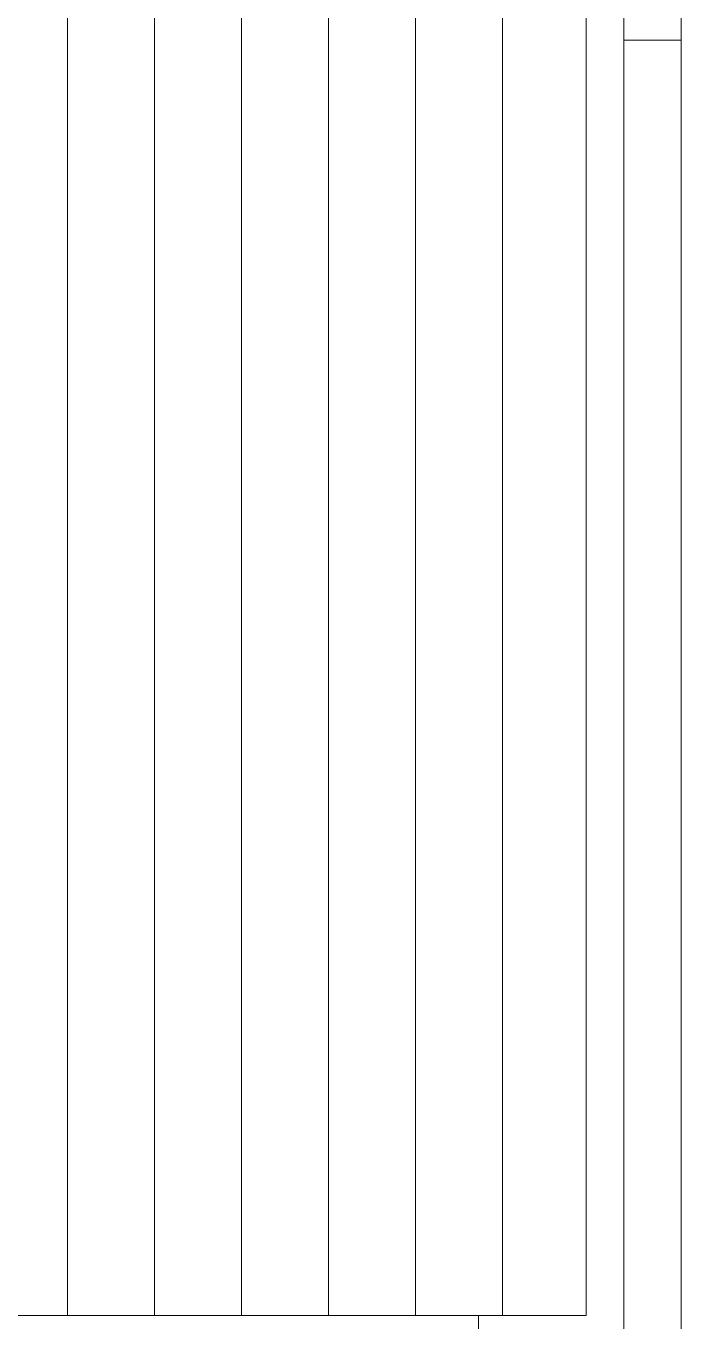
# Model space of a CAD drawing. Header units: millimetres. Extents: x 745166 to 884669, y -5000 to 15056.
# Drawn here: x 777322 to 778467, y 10129 to 12392 of the extents above; entities that cross this region are included whole.
import ezdxf

# ---------------------------------------------------------------- set-up
doc = ezdxf.new("R2010")
doc.units = ezdxf.units.MM
doc.header["$MEASUREMENT"] = 0
doc.linetypes.add('Double Dashed', pattern=[1093.611073, 529.166651, -211.666656, 141.111112, -211.666656])
for name, color, linetype, lineweight in [('New_0_Pen_No__1', 7, 'Continuous', 13), ('New_Structural - Bearing_Pen_No__1', 7, 'Continuous', 13), ('New_Structural - Grid_Pen_No__1', 7, 'Continuous', 13)]:
    doc.layers.add(name, color=color, linetype=linetype, lineweight=lineweight)
doc.layers.add('New_Structural - Bearing', color=7, linetype='Continuous')

msp = doc.modelspace()

# ---------------------------------------------------------------- hatches: boundary and pattern name
at = {"layer": 'New_Structural - Bearing', "linetype": 'Continuous', "lineweight": 0, "true_color": 0x000000}
h = msp.add_hatch(dxfattribs=at)
h.set_pattern_fill('Plank_Floor_vert_0002', color=18, style=0, pattern_type=2)
h.set_pattern_definition([(90, (1009346.34, 10138.7), (152, 0), [])])
h.paths.add_polyline_path([(773644.6, 10138.7), (778279.6, 10138.7), (778279.6, 12996.7), (773644.6, 12996.7)])
h.paths.add_polyline_path([(776272.6, 11688.7), (774672.6, 11688.7), (774672.6, 12238.7), (776272.6, 12238.7)], flags=0)
h = msp.add_hatch(dxfattribs=at)
h.set_pattern_fill('Plank_Floor_vert_0002', color=18, style=0, pattern_type=2)
h.set_pattern_definition([(90, (1009346.34, 10138.7), (152, 0), [])])
h.paths.add_polyline_path([(778279.6, 12996.7), (778279.6, 10138.7), (778300.6, 10138.7), (778300.6, 12996.7)])

# ---------------------------------------------------------------- linework, layer by layer
at = {"layer": 'New_0_Pen_No__1', "color": 7, "linetype": 'Continuous', "lineweight": 13}
for p, q in [((778366.8, 12744.8), (778366.8, 12366.7)), ((778466.8, 12672.1), (778466.8, 12366.7)), ((778366.7, 12366.7), (778366.7, 9608.7)), ((778366.8, 12366.7), (778466.7, 12366.7)), ((778466.7, 12366.7), (778466.7, 9608.7)), ((778466.8, 12366.7), (778466.8, 9608.7))]:
    msp.add_line(p, q, dxfattribs=at)
at = {"layer": 'New_Structural - Bearing_Pen_No__1', "color": 7, "linetype": 'Continuous', "lineweight": 13}
for p, q in [((778300.6, 12996.7), (778300.6, 10138.7)), ((773644.6, 10138.7), (778279.6, 10138.7)), ((778112.6, 9608.7), (778112.6, 10138.7)), ((778300.6, 10138.7), (778279.6, 10138.7))]:
    msp.add_line(p, q, dxfattribs=at)
at = {"layer": 'New_Structural - Grid_Pen_No__1', "color": 7, "linetype": 'Double Dashed', "lineweight": 13}
msp.add_line((778112.6, 9138.7), (778112.6, 10138.7), dxfattribs=at)

doc.saveas('drawing.dxf')
